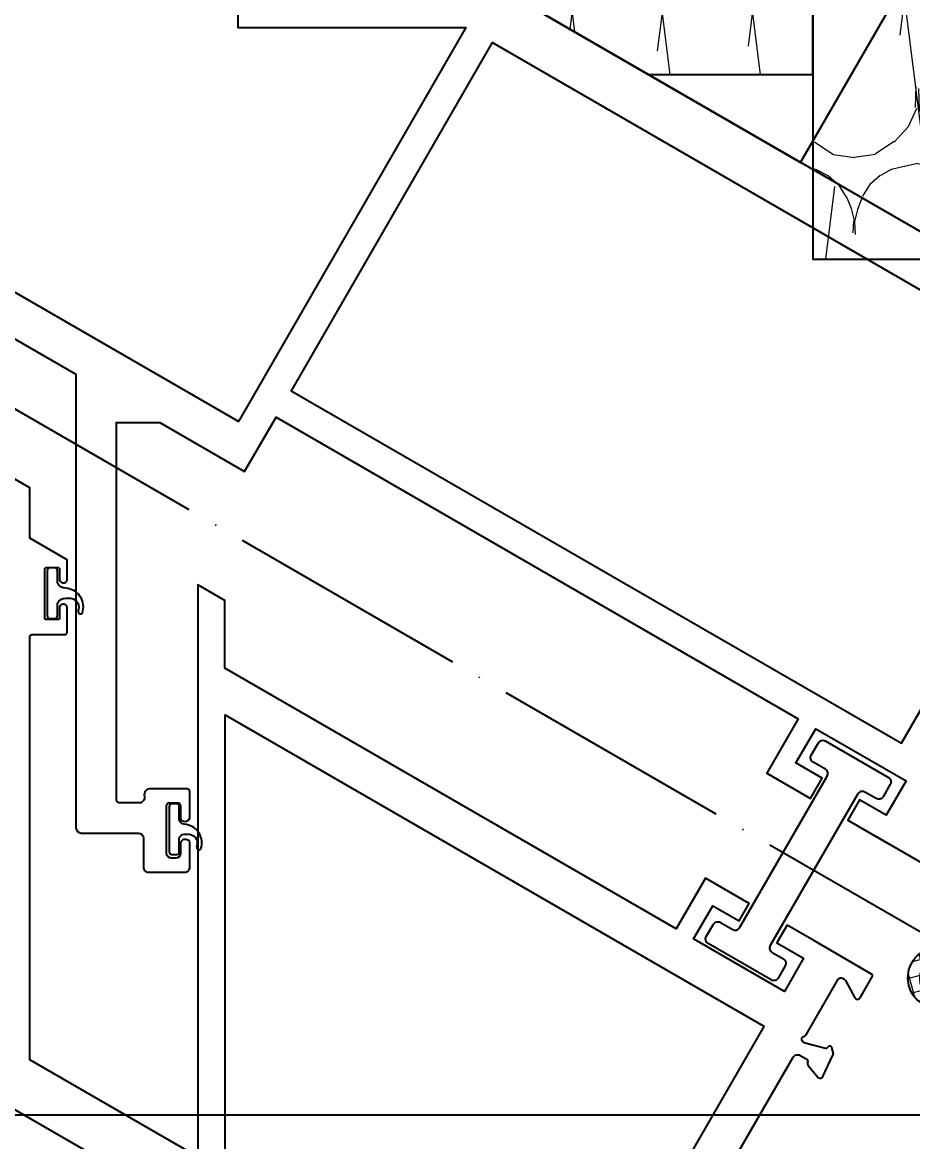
# Model space of a CAD drawing. Header units: millimetres. Extents: x 19684 to 58158, y -7929 to 13062.
# Drawn here: x 54957.1 to 55045.2, y -6812.7 to -6702 of the extents above; entities that cross this region are included whole.
import ezdxf
from ezdxf.xclip import XClip

# ---------------------------------------------------------------- set-up
doc = ezdxf.new("R2010")
doc.units = ezdxf.units.MM
doc.header["$XCLIPFRAME"] = 2
doc.linetypes.add('ACAD_ISO04W100', pattern=[30, 24, -3, 0, -3])
for name, color, linetype in [('F-Alum', 4, 'Continuous'), ('F-center', 6, 'ACAD_ISO04W100'), ('F-Gaskets', 8, 'Continuous'), ('F_MISC', 8, 'Continuous'), ('Hatch', 8, 'Continuous'), ('INSUL', 173, 'Continuous')]:
    doc.layers.add(name, color=color, linetype=linetype)
doc.layers.add('Xref- ELE$0$Hatch', color=9, linetype='Continuous', lineweight=13)
doc.styles.add('Arial', font='arial.ttf')
doc.styles.add('F-simhei', font='')
doc.styles.get('F-simhei').set_extended_font_data('SimHei')
doc.dimstyles.new('1c', dxfattribs={"dimtxt": 3, "dimasz": 2, "dimexe": 1, "dimexo": 2, "dimgap": 1.5, "dimtad": 1, "dimdec": 0, "dimzin": 12, "dimdsep": 46, "dimtxsty": 'F-simhei', "dimblk": 'ARCHTICK', "dimcen": 1, "dimclrd": 1, "dimclre": 1, "dimclrt": 7, "dimadec": 0, "dimazin": 0, "dimtfac": 1, "dimtdec": 0, "dimtix": 1, "dimtofl": 0, "dimtmove": 0, "dimatfit": 3, "dimfxl": 1, "dimtolj": 1, "dimtzin": 0, "dimarcsym": 1})
doc.dimstyles.new('Arup4', dxfattribs={"dimscale": 5, "dimtxt": 1.2, "dimasz": 1, "dimexe": 1.5, "dimexo": 1.5, "dimgap": 1, "dimtad": 1, "dimdec": 0, "dimdsep": 46, "dimtxsty": 'Arial', "dimblk": 'OBLIQUE', "dimcen": 0, "dimclrd": 1, "dimclre": 1, "dimclrt": 7, "dimadec": 0, "dimazin": 0, "dimtfac": 1, "dimtdec": 0, "dimtix": 1, "dimtofl": 0, "dimtmove": 2, "dimatfit": 3, "dimfxl": 5, "dimtolj": 1, "dimtzin": 0, "dimlwd": -1, "dimlwe": -1, "dimarcsym": 0})

# ---------------------------------------------------------------- blocks, each defined once
blk = doc.blocks.new('Xref- ELE$0$GAE0002', base_point=(-41818.77919855453, 17822.92139201999))
at = {"layer": 'Xref- ELE$0$Hatch'}
h = blk.add_hatch(dxfattribs=at)
h.set_pattern_fill('M_GASKET-PISA', color=256, pattern_type=2)
h.set_pattern_definition([(45, (-1214.761376000002, -14855.407933), (-1.060660171779821, 1.060660171779821), []), (135, (-1214.761376000002, -14855.407933), (-1.060660171779821, -1.060660171779821), [])])
edge = h.paths.add_edge_path(flags=16)
edge.add_line((-41815.07919855467, 17823.42139201995), (-41813.77919855462, 17823.42139201995))
edge.add_arc((-41813.77919855462, 17822.92139201995), 0.5, -90, 90, ccw=False)
edge.add_line((-41813.77919855462, 17822.42139201995), (-41815.07919855467, 17822.42139201995))
edge.add_arc((-41815.07919855467, 17822.92139201995), 0.5, 90, 270, ccw=False)
edge = h.paths.add_edge_path()
edge.add_line((-41813.27919855455, 17818.4213668968), (-41813.27919855462, 17821.42139201995))
edge.add_line((-41813.27919855462, 17821.42139201995), (-41814.97919855457, 17821.42139201995))
edge.add_line((-41814.97919855457, 17821.42139201995), (-41814.97919855457, 17820.72139202))
edge.add_arc((-41815.27919855458, 17820.72139201998), 0.3000000000174623, -115.05761541500061, 4.8635797611495946e-09, ccw=False)
edge.add_arc((-41813.09559109848, 17822.92139202004), 3.383607456175075, 133.070694364177, 226.9293056383509, ccw=False)
edge.add_arc((-41815.27919855466, 17825.12139202001), 0.3000000000240535, 2.084391326206969e-09, 115.0576154218833, ccw=False)
edge.add_line((-41814.97919855463, 17825.12139202002), (-41814.97919855457, 17824.42139201995))
edge.add_line((-41814.97919855457, 17824.42139201995), (-41813.27919855462, 17824.42139201995))
edge.add_line((-41813.27919855462, 17824.42139201995), (-41813.27919855468, 17827.42139201984))
edge.add_arc((-41810.27919855456, 17826.87139201984), 3.050000000114375, 10.388857815061783, 169.6111421849382, ccw=False)
edge.add_line((-41807.27919855445, 17827.42139201984), (-41807.27919855437, 17818.42139201997))
edge.add_arc((-41810.27919855451, 17818.97139202002), 3.050000000151531, 190.3888578138809, 349.6111421841629, ccw=False)
edge.add_line((-41812.07919855455, 17818.42136689683), (-41812.07919855467, 17827.42139201984))
edge.add_arc((-41810.27919855456, 17826.82523817369), 1.896153846257486, 18.324694090130095, 161.6753059098699, ccw=False)
edge.add_line((-41808.47919855445, 17827.42139201984), (-41808.47919855437, 17818.42139201996))
edge.add_arc((-41810.2791985545, 17819.01754586615), 1.896153846287313, 198.3246940877339, 341.6753059085472, ccw=False)
at = {"color": 0, "linetype": 'ByBlock'}
for points in [[(-41813.27919855455, 17818.4213668968), (-41813.27919855462, 17821.42139201995), (-41814.97919855457, 17821.42139201995), (-41814.97919855457, 17820.72139202, -0.548945891858276), (-41815.4062573781, 17820.44962731407, -0.4340790099980792), (-41815.40625737821, 17825.39315672591, -0.5489458918577889), (-41814.97919855463, 17825.12139202002), (-41814.97919855457, 17824.42139201995), (-41813.27919855462, 17824.42139201995), (-41813.27919855468, 17827.42139201984, -0.8333333333398008), (-41807.27919855445, 17827.42139201984), (-41807.27919855437, 17818.42139201997, -0.833333333342024), (-41813.27919855468, 17818.42139202007)], [(-41812.07919855455, 17818.42136689683), (-41812.07919855467, 17827.42139201984, -0.7222222222395137), (-41808.47919855445, 17827.42139201984), (-41808.47919855437, 17818.42139201996, -0.7222222222456893), (-41812.07919855467, 17818.42139202007)]]:
    blk.add_lwpolyline(points, format="xyb", dxfattribs=at)
blk.add_lwpolyline([(-41815.07919855467, 17823.42139201995), (-41813.77919855462, 17823.42139201995, -0.9999999999999999), (-41813.77919855462, 17822.42139201995), (-41815.07919855467, 17822.42139201995, -0.9999999999999999)], format="xyb", close=True, dxfattribs=at)
blk = doc.blocks.new('_ArchTick')
at = {"color": 0, "linetype": 'ByBlock', "const_width": 0.15}
blk.add_lwpolyline([(-0.5, -0.5), (0.5, 0.5)], dxfattribs=at)
blk = doc.blocks.new('*D182')
at = {"layer": 'Defpoints', "color": 0, "transparency": 16777216}
for p in [(54777.93194911676, -6637.149778422929), (55103.92338624664, -6825.482420434815), (55077.24378311067, -6832.591977246469), (55096.71888782932, -6863.591920566214), (55077.24378310511, -7750.311911716733)]:
    blk.add_point(p, dxfattribs=at)
at = {"layer": 'Hatch', "color": 1, "lineweight": -2, "transparency": 16777216}
blk.add_line((55105.65515773443, -6826.482904074899), (55127.42702559297, -6839.061005608586), dxfattribs=at)
blk.add_arc((55077.24378311081, -6810.069008994815), 56.95596340048115, 269.999999999653, 329.984000024746, dxfattribs=at)
at = {"layer": 'Hatch', "color": 1, "lineweight": -2, "transparency": 16777216, "xscale": 2, "yscale": 2, "zscale": 2}
for p, rotation in [((55126.56113984909, -6838.560763788548), 59.98400002474605), ((55077.24378311046, -6867.024972395298), 179.9999999996529)]:
    blk.add_blockref('_ArchTick', p, dxfattribs=dict(at, rotation=rotation))
at = {"layer": 'Hatch', "color": 7, "transparency": 16777216, "insert": (55104.21524020523, -6856.800010360905), "char_height": 3, "attachment_point": 5, "rotation": 29.992000012198964, "style": 'F-simhei'}
blk.add_mtext('\\A1;59.98°', dxfattribs=at)
blk = doc.blocks.new('*D183')
at = {"layer": 'Defpoints', "color": 0, "transparency": 16777216}
for p in [(54777.93194911676, -6637.14977842294), (55101.3010356438, -6810.069008980766), (55131.30103555998, -6810.069008970218), (55103.92338624664, -6825.482420434834), (55130.88418809335, -6829.603829562215)]:
    blk.add_point(p, dxfattribs=at)
at = {"layer": 'Hatch', "color": 1, "lineweight": -2, "transparency": 16777216}
for p, q in [((55133.30103555999, -6810.069008969518), (55135.33057896977, -6810.069008968805)), ((55105.65515773443, -6826.482904074919), (55127.54031155231, -6839.126453475016))]:
    blk.add_line(p, q, dxfattribs=at)
blk.add_arc((55077.24378310109, -6810.06900898922), 57.08679586868439, 329.9840000247439, 2.013925026744801e-08, dxfattribs=at)
at = {"layer": 'Hatch', "color": 1, "lineweight": -2, "transparency": 16777216, "xscale": 2, "yscale": 2, "zscale": 2}
for p, rotation in [((55134.33057896977, -6810.069008969154), 90.00000002013924), ((55126.67442580842, -6838.626211654973), 239.9840000247439)]:
    blk.add_blockref('_ArchTick', p, dxfattribs=dict(at, rotation=rotation))
at = {"layer": 'Hatch', "color": 7, "transparency": 16777216, "insert": (55129.46938196233, -6824.070631915101), "char_height": 3, "attachment_point": 5, "rotation": 74.99200002244338, "style": 'F-simhei'}
blk.add_mtext('\\A1;30.02°', dxfattribs=at)
blk = doc.blocks.new('*U69')
at = {"layer": 'INSUL', "lineweight": 0}
h = blk.add_hatch(dxfattribs=at)
h.set_pattern_fill('岩棉', color=256, scale=63.35656303463643, style=0, pattern_type=2)
h.set_pattern_definition([(171.78891, (33.76905316598626, 126.1097302006779), (-426.5174747152354, 63.35656460976566), [2.112427555478914, -441.4972951049643]), (146.908661, (35.62087997212858, 124.9029384634882), (-100.3570520501662, 63.35656391142059), [2.210341322255163, -461.9612875667755]), (132.32733, (36.99481582608821, 123.3944491087837), (-112.9016850486383, 126.7131255203577), [2.040401913924248, -426.4440291541869]), (114.796992, (37.83112435884231, 121.584261502999), (-25.08926318378589, 63.35656266150826), [1.994038848226762, -207.3800452841083]), (91.62022409999996, (37.89086072786515, 119.4723762796997), (-12.54463116142792, 380.1393780244063), [2.11273039985022, -441.5605883114359]), (82.82482490000001, (31.73801788634105, 70.59731282420961), (87.81241776035493, 696.9221915019274), [49.26082889649537, -10295.51308604465]), (97.17517500000001, (44.16317694100054, 70.59731282420961), (-87.81241968701694, 696.9221912595166), [49.26082889649537, -10295.51308604465]), (88.37977579999999, (38.01033346591082, 119.4723762796997), (12.54462675839778, 380.1393781458216), [2.11273039985022, -441.560588311436]), (65.203007, (38.07006983493365, 121.584261502999), (25.08926313926541, 63.35656275505847), [1.994038848226762, -207.3800452841083]), (47.67266910000001, (38.90637900125338, 123.3944491087837), (112.9016846970364, 126.7131258800076), [2.040401913924248, -426.4440291541869]), (33.09133830000001, (40.28031485521301, 124.9029384634882), (100.3570510946566, 63.35656533933835), [2.210341322255163, -461.9612875667755]), (8.21108952, (42.1321410277897, 126.1097302006779), (426.5174749745515, 63.35656291779341), [2.112427555478914, -441.4972951049643]), (87.16616460000002, (31.67828151731822, 69.39052172058544), (12.54462595493433, 190.0696892951055), [1.208269212239769, -252.5282678923743]), (103.901385, (31.9769633624324, 68.18372998339564), (-50.1785263133563, 190.0696888684409), [1.243204021097068, -259.8296936288001]), (111.603615, (32.45485368104947, 66.97693824620583), (-12.54463149426915, 63.35656301326846), [1.297970067749838, -66.84544423388995]), (122.761347, (33.23142647834636, 65.77014650901604), (-37.63389574029641, 63.35656237338473), [1.435064800237966, -299.928531211988]), (138.290552, (34.24694411816896, 64.86505238934086), (-75.26778876794762, 63.35656433701914), [1.360320528563484, -284.3069252125083]), (152.003514, (35.38193449603724, 64.26165652074597), (-112.9016851881066, 63.35656216386508), [1.285414064087633, -268.651588178869]), (166.477202, (36.63639761195119, 63.95995890323132), (-250.8926319487569, 63.35656506767541), [1.290232330706418, -269.6585520491163]), (167.070755, (37.95059709688798, 63.65826065215107), (-263.4372643622872, 63.35656291545428), [1.348384785653389, -281.8124506127086]), (12.9292444, (37.95059709688798, 63.65826065215107), (263.4372644587203, 63.35656262675733), [1.348384785653389, -281.8124506127086]), (13.5227975, (39.26479658182477, 63.95995890323132), (250.8926325016472, 63.35656287822416), [1.290232330706417, -269.6585520491162]), (27.9964853, (40.51925969773873, 64.26165652074597), (125.4463149334226, 63.35656534332136), [1.285414064087633, -268.651588178869]), (41.709447, (41.65425070917263, 64.86505238934086), (75.26778818754796, 63.35656491524754), [1.360320528563484, -284.3069252125082]), (57.23865219999999, (42.66976834899523, 65.77014650901604), (125.4463144098325, 190.0696901606029), [1.435064800237966, -299.9285312119879]), (68.396384, (43.44634051272649, 66.97693824620583), (12.54463142193038, 63.35656326085981), [1.297970067749838, -66.84544423388998]), (76.098615, (43.92423146490919, 68.18372998339564), (12.54463163693581, 63.35656272780667), [1.243204021097067, -259.8296936288]), (92.83383529999998, (44.22291331002337, 69.39052172058544), (-12.54463131831784, 190.069689035091), [1.20826921223977, -252.5282678923743])])
h.paths.add_polyline_path([(0, 0), (29.28561660641198, 0), (29.28561660641198, 63.35656303463643), (0, 63.35656303463643)])
at = {"layer": 'INSUL'}
blk.add_lwpolyline([(0, 0), (29.28561660641198, 0), (29.28561660641198, 63.35656303463643), (0, 63.35656303463643)], close=True, dxfattribs=at)
blk = doc.blocks.new('*U70')
at = {"layer": 'INSUL', "lineweight": 0}
h = blk.add_hatch(dxfattribs=at)
h.set_pattern_fill('岩棉', color=256, scale=45.06768408288101, style=0, pattern_type=2)
h.set_pattern_definition([(171.78891, (24.0210792215903, 89.70615210541662), (-303.396426283191, 45.06768520332415), [1.502641765246169, -314.0520834180885]), (146.908661, (25.3383467859594, 88.84771998472586), (-71.38739383343018, 45.06768470656748), [1.572291166935217, -328.6088191873436]), (132.32733, (26.31567421741342, 87.77468005920082), (-80.31081912406266, 90.13536777529991), [1.451407469950228, -303.3441819507323]), (114.796992, (26.91056899933798, 86.48703187816467), (-17.84684858016949, 45.0676838174622), [1.418427840092057, -147.5164989749887]), (91.62022409999996, (26.95306151595236, 84.98477589229425), (-8.923423983880287, 270.4061043668186), [1.502857188776086, -314.0971060344872]), (82.82482490000001, (22.57633455805489, 50.21827635634876), (62.46396762422413, 495.7445235750421), [35.04090765078934, -7323.549589951177]), (97.17517500000001, (31.41477395775544, 50.21827635634876), (-62.46396899472453, 495.744523402607), [35.04090765078934, -7323.549589951178]), (88.37977579999999, (27.03804654918113, 84.98477589229425), (8.923420851854784, 270.4061044531854), [1.502857188776086, -314.0971060344872]), (65.20300699999999, (27.08053906579552, 86.48703187816467), (17.84684854850055, 45.06768388400766), [1.418427840092057, -147.5164989749887]), (47.67266909999999, (27.6754342983969, 87.77468005920082), (80.31081887395625, 90.13536803113115), [1.451407469950228, -303.3441819507323]), (33.0913383, (28.65276172985093, 88.84771998472586), (71.38739315374364, 45.06768572229408), [1.572291166935217, -328.6088191873436]), (8.211089519999998, (29.97002884354319, 89.70615210541662), (303.3964264676515, 45.06768399976658), [1.502641765246169, -314.0520834180885]), (87.16616460000002, (22.5338420414405, 49.35984468633483), (8.923420280323827, 135.2030523846474), [0.8594830990835786, -179.6319695111753]), (103.901385, (22.74630462451243, 48.50141256564406), (-35.69369712177365, 135.2030520811463), [0.8843334200868791, -184.8257226550124]), (111.603615, (23.08624430675067, 47.6429804449533), (-8.923424220641612, 45.06768406768123), [0.9232903768849623, -47.54944426934663]), (122.761347, (23.63864702273768, 46.78454832426254), (-26.77027355641961, 45.06768361251011), [1.020810535764545, -213.34939341193]), (138.290552, (24.36101935450539, 46.14072400840603), (-53.54054518324218, 45.06768500931024), [0.9676423861446073, -202.2372122845083]), (152.003514, (25.16837671950186, 45.71150794806066), (-80.3108192232712, 45.06768346347164), [0.914358863253417, -191.1010371220809]), (166.477202, (26.06071911772711, 45.49690014322638), (-178.4684858805804, 45.06768552905097), [0.9177862606279202, -191.8173248658206]), (167.070755, (26.99555403256674, 45.28229188771527), (-187.3919107551238, 45.06768399810268), [0.9591520851402334, -200.4628074267971]), (12.9292444, (26.99555403256674, 45.28229188771527), (187.39191082372, 45.06768379274268), [0.9591520851402334, -200.4628074267971]), (13.5227975, (27.93038894740638, 45.49690014322638), (178.4684862738702, 45.06768397161962), [0.9177862606279201, -191.8173248658206]), (27.99648529999999, (28.82273134563163, 45.71150794806066), (89.2342421998228, 45.06768572512733), [0.9143588632534171, -191.101037122081]), (41.70944699999999, (29.63008916130494, 46.14072400840603), (53.5405447703841, 45.06768542062382), [0.9676423861446072, -202.2372122845083]), (57.23865219999999, (30.35246149307265, 46.78454832426254), (89.23424182737531, 135.2030530003052), [1.020810535764545, -213.34939341193]), (68.396384, (30.90486375838282, 47.6429804449533), (8.923424169184573, 45.06768424380141), [0.9232903768849625, -47.54944426934665]), (76.098615, (31.2448038912979, 48.50141256564406), (8.923424322125273, 45.06768386462252), [0.884333420086879, -184.8257226550123]), (92.83383529999998, (31.45726647436982, 49.35984468633483), (-8.923424095481439, 135.2030521996902), [0.8594830990835787, -179.6319695111753])])
h.paths.add_polyline_path([(0, 0), (91.20802024143931, 0), (91.20802024143931, 45.06768408288101), (0, 45.06768408288101)])
at = {"layer": 'INSUL'}
blk.add_lwpolyline([(0, 0), (91.20802024143931, 0), (91.20802024143931, 45.06768408288101), (0, 45.06768408288101)], close=True, dxfattribs=at)
blk = doc.blocks.new('_OBLIQUE')
at = {"color": 0, "linetype": 'ByBlock'}
blk.add_line((-0.5, -0.5), (0.5, 0.5), dxfattribs=at)
blk = doc.blocks.new('*D181')
at = {"color": 1, "linetype": 'Continuous', "transparency": 16777216}
for p, q in [((54412.2437851758, -6685.069009171937), (54387.92000476847, -6685.069009171937)), ((54402.92000476847, -6810.069008994593), (54402.92000476847, -6685.069009171937)), ((55062.24378311042, -6810.069008994593), (54387.92000476847, -6810.069008994593))]:
    blk.add_line(p, q, dxfattribs=at)
at = {"layer": 'Defpoints', "color": 0, "transparency": 16777216}
for p in [(54402.92000476847, -6685.069009171937), (54427.2437851758, -6685.069009171937), (55077.24378311042, -6810.069008994593)]:
    blk.add_point(p, dxfattribs=at)
at = {"color": 1, "transparency": 16777216, "xscale": 10, "yscale": 10, "zscale": 10}
for p, rotation in [((54402.92000476847, -6685.069009171937), 90), ((54402.92000476847, -6810.069008994593), 270)]:
    blk.add_blockref('_OBLIQUE', p, dxfattribs=dict(at, rotation=rotation))
at = {"color": 7, "transparency": 16777216, "insert": (54386.7931289158, -6747.569009083279), "char_height": 12, "attachment_point": 5, "rotation": 90, "style": 'Arial'}
blk.add_mtext('\\A1;125', dxfattribs=at)

msp = doc.modelspace()

# ---------------------------------------------------------------- linework, layer by layer
at = {"layer": 'F-Alum', "elevation": -6.574803716489902e-07, "flags": 128}
msp.add_lwpolyline([(55062.05959976418, -6732.00355522131), (54885.6175935528, -6630.069009074227)], dxfattribs=at)
at = {"layer": 'F-Alum', "elevation": -6.574803716489902e-07}
for points in [[(54916.20340604697, -6653.513560105013), (54978.42341040232, -6689.459466873015), (54978.42341040423, -6694.817152209349), (54979.23302225073, -6694.817152209082), (54980.44744002022, -6694.007540362131), (54981.8642607517, -6694.00754036166), (54983.07867852171, -6694.614749246104), (54983.68588740705, -6695.829167015677), (54984.69790221518, -6695.829167015324), (54984.69790221559, -6697.043584785099), (54983.64128361478, -6697.043584785502, -0.5881816220421693), (54979.39009246946, -6698.055599595176), (54978.42341040538, -6698.055599595477), (54978.42341040696, -6702.508464751414), (55000.97482458466, -6702.508464743442), (54978.472837359, -6741.457927118153), (54822.06239769665, -6651.096070993351)], [(55035.37933628884, -6792.812289873784), (55035.37933628884, -6792.812289873784), (55035.37933628884, -6792.812289873777), (55035.37933628884, -6792.812289873777), (55035.37933628884, -6792.812289873777), (55035.37933628884, -6792.812289873777), (55032.73289454808, -6791.283380497036), (55031.73019797893, -6793.018982419702), (55034.3766397197, -6794.547891796436), (55032.48326083981, -6797.825206315623), (55023.49364393158, -6792.631700872994), (55025.38702281153, -6789.354386353803), (55027.99131151263, -6790.858942964121), (55028.99396339478, -6789.123315224781), (55024.65805829789, -6786.618364574527), (55021.76187597579, -6791.631219273393), (55021.76187597579, -6791.631219273393), (54977.1329801268, -6765.848094602032), (54977.1329801268, -6765.848094602032), (54977.13298012328, -6759.162049730036), (54974.45351273235, -6757.614060686648), (54974.45351274517, -6790.031814685812), (54974.45351275407, -6814.203512997597), (54957.83577819131, -6804.603071090252), (54957.83577818307, -6781.889999969942), (54957.8357781763, -6762.739339347507, -0.4142135623730994), (54958.03577817627, -6762.539339347443), (54961.32527220997, -6762.539339346256, 0.4142135623730994), (54961.5252722099, -6762.339339346181), (54961.52527220899, -6759.787744119239, 0.3710010212546213), (54961.15632280556, -6759.54635252281, 0.371001021328883), (54960.78737340227, -6759.787744119525), (54960.78737340262, -6760.863541732942, -0.4142135623730903), (54960.58737340267, -6761.063541733029), (54959.51157578922, -6761.063541733437, -0.4142135623730993), (54959.31157578909, -6760.86354173349), (54959.31157578751, -6756.098250086279, -0.4142135623730929), (54959.5115757874, -6755.898250086222), (54960.58737340089, -6755.898250085875, -0.4142135623730957), (54960.78737340098, -6756.098250085777), (54960.78737340137, -6757.174047699295, 0.3247510042344253), (54961.15632280477, -6757.435273468824, 0.3247510042185825), (54961.52527220809, -6757.174047699005), (54961.52527220735, -6755.145123108393), (54957.83577817274, -6753.013618780107), (54957.83577817093, -6748.01361878008), (54837.06005493617, -6678.23874601667)], [(55024.17986108401, -6820.193978829333), (55033.34021924392, -6804.33800033683, -0.4142135623730951), (55034.0232830259, -6804.155178374904), (55034.62940304665, -6804.505347648925, -0.3595080000050208), (55034.76279509052, -6804.86333677276, 0.2637249999957617), (55034.81639250024, -6805.154332169734), (55035.78113811681, -6806.304723442641, 0.08748899999926876), (55035.86093271439, -6806.371717032881, 0.4142139999922937), (55036.27077098357, -6806.262023855734, 0.0218199999991916), (55036.2828621612, -6806.238812724901), (55037.28700065982, -6804.086999806159, 0.1763269999977475), (55037.30494313143, -6803.882573614126), (55037.17193910723, -6803.385640527768, 0.1989119999937815), (55037.07878784859, -6803.264173168027, 0.06554300000265326), (55037.03055721414, -6803.244179675255, 0.2679490000043043), (55036.83735759149, -6803.295889464262), (55036.71356265474, -6803.419615367233, -0.2679489999930053), (55036.52036298209, -6803.471325242852), (55034.53856735627, -6802.939711512001, -0.06554300000210941), (55034.46622147961, -6802.909721142969), (55034.32760382573, -6802.829638582502, -0.0005211277992409814), (55034.3267018956, -6802.829116262469, -0.6877325381653175), (55034.41599596426, -6802.275998152277, 0.213421999999727), (55034.61444201124, -6802.132404393929), (55037.79237144231, -6796.631617216155, -0.4142139999965558), (55038.20220971151, -6796.521924038999), (55038.39350621219, -6796.632440363274, -0.1378519999943811), (55038.50685742593, -6796.748651558783), (55039.44108645788, -6798.462968193622, 0.5854977655313112), (55039.96427591931, -6798.469486101581), (55041.16731098332, -6796.387111398861, 0.414213562373095), (55041.09418219853, -6796.11388588607), (55035.37933628884, -6792.812289873784)]]:
    msp.add_lwpolyline(points, format="xyb", dxfattribs=at)
at = {"layer": 'F-Alum', "elevation": -6.574803716489902e-07, "flags": 128}
for points in [[(54829.30162269986, -6659.897882485269), (54962.40466865787, -6736.794528991706), (54962.40466867364, -6781.66654739162, 0.414213562372367), (54962.90466867384, -6782.166547391489), (54968.57297759505, -6782.166547389257, -0.4142135623723672), (54969.07297759515, -6782.666547389088), (54969.0729775962, -6785.544626616169, 0.4142135623747425), (54969.57297759638, -6786.044626615965), (54973.15836374791, -6786.044626614746, 0.4142135623736281), (54973.65836374767, -6785.544626614587), (54973.65836374686, -6783.134856308538, 0.4142135623747425), (54973.35836374671, -6782.834856308638, 0.4499788340619634), (54972.74128651652, -6783.13485630885), (54972.74128651692, -6784.169010769416, -0.4142135623688695), (54972.24128651712, -6784.669010769629), (54971.86567067163, -6784.669010769756, -0.4142135623716423), (54971.36567067148, -6784.169010769923), (54971.36567066985, -6779.466547388171, -0.4142135623745478), (54971.66567066972, -6779.16654738805), (54972.44128651515, -6779.16654738779, -0.4142135623723672), (54972.74128651524, -6779.466547387654), (54972.74128651572, -6780.70070184828, 0.414213562372367), (54973.04128651584, -6781.000701848184, 0.3892172556233508), (54973.65836374601, -6780.700701847925), (54973.65836374511, -6778.090931541925, 0.4142135623673475), (54973.35836374498, -6777.790931541987), (54969.83151620865, -6777.790931543295, 0.5479023864882148), (54969.18943032276, -6778.569514094183, -0.297523596281059), (54968.8437082864, -6779.166547389071), (54966.65590036369, -6779.166547389959, -0.4450276250246835), (54966.40466867242, -6778.866547390049), (54966.40466865923, -6741.578060797632), (54970.68464811791, -6741.578060796222), (54979.06952731055, -6746.422195553882), (54982.1890373386, -6741.022528526756), (55033.83327347497, -6770.85857976003), (55030.72318214859, -6776.241943632917), (55035.05220202438, -6778.742916534875), (55036.208918943, -6776.740715500472), (55033.61371579657, -6775.241407821023), (55035.56709020433, -6771.860244982552), (55044.50174578757, -6777.021998022033), (55042.5409787852, -6780.415956956345), (55039.89453704444, -6778.887047579603), (55038.73579638859, -6780.89275157026), (55042.68269289157, -6783.172963138684)], [(55041.6051342265, -6782.550433074398), (55041.6051342265, -6782.550433074398), (55047.09704206727, -6785.723232711232, 0.4142135623219491)]]:
    msp.add_lwpolyline(points, format="xyb", dxfattribs=at)
at = {"layer": 'F-Alum', "elevation": -6.574803716489902e-07}
msp.add_lwpolyline([(55003.5813764926, -6703.99379410302), (54983.68975973802, -6738.424876593103), (55044.04775647097, -6773.295057759097), (55059.05959972195, -6747.310803455777), (55059.059599753, -6736.04482112616)], close=True, dxfattribs=at)
msp.add_lwpolyline([(54817.24378307274, -6729.154322820448), (55024.17986109632, -6848.705985418967)], dxfattribs=at)
msp.add_lwpolyline([(54977.13298012846, -6770.467641729383), (54977.13298014502, -6815.751502041006), (54977.13298014502, -6815.751502041006), (54977.13298014502, -6815.751502041006), (54987.31724408662, -6821.635182152209, -0.001343357152830986), (54998.5091435072, -6821.610363695429, -0.5385290685890692), (54999.54436236597, -6822.884855291236, -0.1914545974145042), (54999.39700195208, -6823.115516454967, 0.5753674053899545), (55000.36373085581, -6827.328697504754, -0.750916684608722), (55000.60793187545, -6827.64140461042, 0.9828373752659911), (55001.07585315386, -6827.891148067256, 0.06139491508169652), (55001.60819808577, -6827.884585327907), (55001.60765793826, -6827.39005808782, 0.5795967532811561), (55002.96327499105, -6823.268763816732, -0.06635213383699295), (55002.70424549488, -6822.997319132054, -0.5866754733801788), (55003.71305326656, -6821.610363693586, -9.391089595755726e-07), (55008.35651257029, -6821.610363691967), (55008.35651257442, -6833.790044424642), (55017.5282340726, -6839.088755816441), (55017.52823407081, -6834.266756806504), (55021.02825967633, -6834.266755477998), (55021.02825966915, -6817.653061190105), (55030.48229355962, -6801.288749291194)], format="xyb", close=True, dxfattribs=at)
at = {"layer": 'F-Alum', "color": 6, "elevation": -6.574803716489902e-07, "flags": 128}
msp.add_lwpolyline([(55039.7370252902, -6778.294931961734), (55031.07062994665, -6793.295893253531, 0.4142135623730951), (55031.25207197227, -6793.979324882371), (55032.36995363201, -6794.625150454627, -0.4142135623730951), (55032.55139565762, -6795.308582083507), (55031.85127859606, -6796.520438746334, -0.4142135623730951), (55031.1678469672, -6796.701880771969), (55024.92655095182, -6793.096143779067, -0.4142135623730951), (55024.74510892612, -6792.412712150213), (55025.45250891332, -6791.188249221246, -0.4142135623730951), (55026.13594054217, -6791.006807195638), (55027.36287750752, -6791.715634134312, 0.4142135623730951), (55028.04630913638, -6791.534192108677), (55036.71127576251, -6776.535703832959, 0.4142135623730951), (55036.52983373689, -6775.852272204093), (55035.30537080797, -6775.144872216899, -0.4142135623730951), (55035.1239287823, -6774.461440588036), (55035.83275748696, -6773.234504643005, -0.4142135623730951), (55036.51618911582, -6773.053062617383), (55042.7599576372, -6776.660229210762, -0.4142135623730951), (55042.94139966287, -6777.343660839651), (55042.22424424408, -6778.579300434156, -0.4142135623730951), (55041.5408126152, -6778.760742459815), (55040.42045691911, -6778.113489936115, 0.414213562373095)], format="xyb", close=True, dxfattribs=at)
at = {"layer": 'F-center'}
msp.add_line((55103.92338624665, -6825.482420434835, -6.574623674084103e-07), (54777.93194911677, -6637.149778422941, -6.574623674084103e-07), dxfattribs=at)
at = {"layer": 'F-Gaskets', "elevation": -6.574803716489902e-07}
for points in [[(54960.31469778219, -6755.949112847298), (54959.81464778219, -6755.94911284743, 0.414213562373095), (54959.56467278226, -6756.199087847509), (54959.56467278379, -6760.699137847514, 0.414213562373095), (54959.81464778392, -6760.94911284748), (54960.31469778391, -6760.949112847264, 0.4142135623732282), (54960.5646727838, -6760.699137847175), (54960.56467278335, -6759.44906284719, -0.3022643838061359), (54961.39462278319, -6758.949112846891), (54961.69441489223, -6758.949112846825, -0.5173964972509594), (54962.65603553224, -6760.036152880864, 0.2759327187054382), (54962.63211588132, -6760.256250523084, 0.7886358641544985), (54963.03532578467, -6760.386301856204, 0.4573379824077483), (54961.61845109136, -6757.99300848742), (54961.39462278286, -6757.949112846923, -0.3022643838040871), (54960.56467278268, -6757.449162847185), (54960.56467278226, -6756.19908784717, 0.414213562373095)], [(54972.36879266452, -6779.285996016446), (54971.86874266455, -6779.285996016584, 0.414213562373095), (54971.61876766461, -6779.53597101665), (54971.61876766615, -6784.036021016682, 0.414213562373095), (54971.86874266629, -6784.285996016591), (54972.36879266628, -6784.285996016445, 0.4142135623732282), (54972.61876766616, -6784.036021016336), (54972.61876766573, -6782.785946016321, -0.414213562373095), (54973.11871766557, -6782.28599601616), (54973.41850977459, -6782.285996016074, -0.5173964972509594), (54974.38013041459, -6783.373036050124, 0.2759327187054382), (54974.35621076368, -6783.593133692351, 0.7886358641544985), (54974.75942066702, -6783.723185025452, 0.4573379824077483), (54973.34254597373, -6781.329891656701), (54973.11871766523, -6781.28599601616, -0.414213562373095), (54972.61876766506, -6780.786046016354), (54972.61876766462, -6779.535971016337, 0.414213562373095)]]:
    msp.add_lwpolyline(points, format="xyb", close=True, dxfattribs=at)

# ---------------------------------------------------------------- block references
at = {"layer": 'F_MISC', "ltscale": 18000, "extrusion": (1.125359435939893e-06, 1.352369265717376e-07, -0.9999999999993576)}
ref = msp.add_blockref('*U70', (-55035.26984462173, -6662.069012332705, 0.06118263983471697), dxfattribs=dict(at, xscale=-1, rotation=180))
XClip(ref).set_block_clipping_path([(1.1928396121656988, 53.76836361296591), (-22.474505765290814, 12.801742565781751), (82.29485562958871, -47.725891828471504), (105.96220100704522, -6.759270781287341)])
at = {"layer": 'F_MISC', "ltscale": 18000, "extrusion": (1.125359435939893e-06, 1.352369265717376e-07, -0.9999999999993576), "xscale": -1, "rotation": 180}
msp.add_blockref('*U69', (-55064.55546122813, -6662.069012404162, 0.06118263983471697), dxfattribs=at)
at = {"layer": 'F_MISC', "extrusion": (2.768709271671106e-06, -1.185849797292942e-06, 0.9999999999954641), "rotation": 59.86828137869535}
msp.add_blockref('Xref- ELE$0$GAE0002', (55046.88789062173, -6805.822301309856, 0.1604706218127784), dxfattribs=at)

# ---------------------------------------------------------------- dimensions: what is measured, and where the dimension line sits
dim = msp.add_linear_dim(base=(54402.92000476847, -6685.069009171937, -6.574803716489902e-07), p1=(55077.24378311039, -6810.069008994589, -6.574623674084103e-07), p2=(54427.24378517577, -6685.069009171933, -6.574803716489902e-07), angle=90, dimstyle='Arup4', override={"dimscale": 10, "dimarcsym": 1})
dim.commit()
dim.dimension.update_dxf_attribs({"geometry": '*D181', "text_midpoint": (54386.7931289158, -6747.569009083279, -6.574803716489902e-07)})
at = {"layer": 'Hatch'}
for base, line1, line2, picture, middle in [((55096.71888782932, -6863.591920566214), ((55077.24378310511, -7750.31191171673, -6.574803716489902e-07), (55077.24378311067, -6832.591977246471, -6.574803716489902e-07)), ((55103.92338624664, -6825.482420434818, -6.574623674084103e-07), (54777.93194911676, -6637.14977842293, -6.574623674084103e-07)), '*D182', (55104.21524020523, -6856.800010360901, -6.574623674084103e-07)), ((55130.88418809335, -6829.603829562215), ((55101.30103564382, -6810.069008980769, -6.574803716489902e-07), (55131.30103556, -6810.069008970222, -6.574803716489902e-07)), ((55103.92338624665, -6825.482420434835, -6.574803716489902e-07), (54777.93194911677, -6637.149778422941, -6.574803716489902e-07)), '*D183', (55129.46938196232, -6824.070631915107, -6.574623674084103e-07))]:
    dim = msp.add_angular_dim_2l(base=base, line1=line1, line2=line2, dimstyle='1c', override={"dimdec": 1, "dimadec": 2, "dimtdec": 1}, dxfattribs=at)
    dim.commit()
    dim.dimension.update_dxf_attribs({"geometry": picture, "text_midpoint": middle})

doc.saveas('drawing.dxf')
